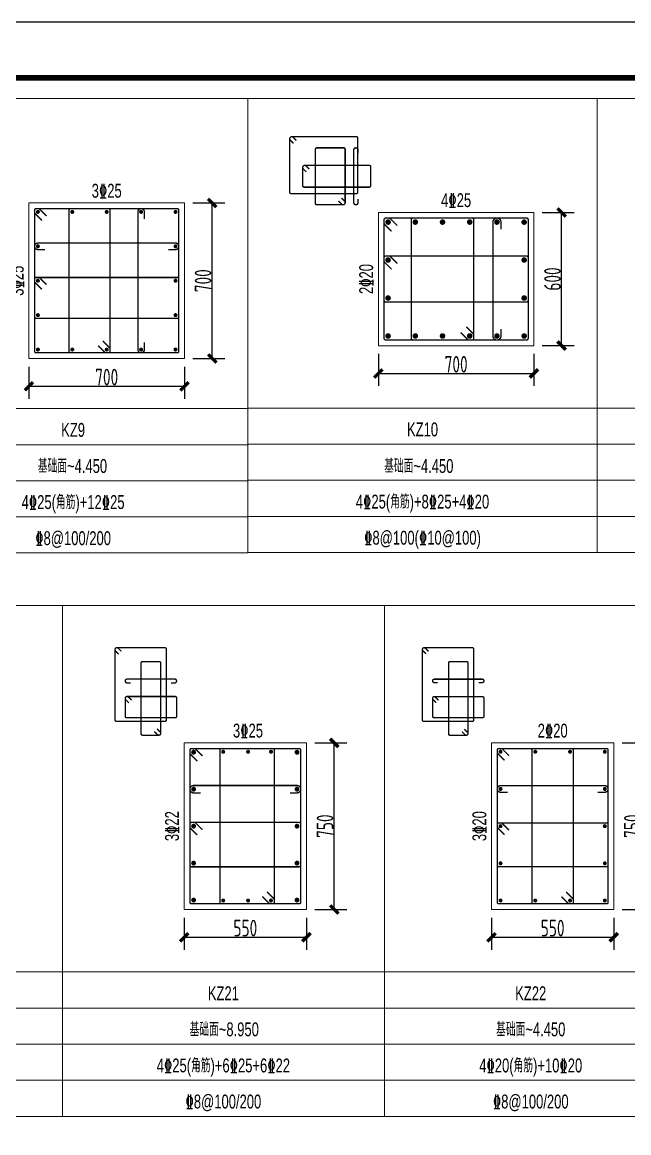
# Model space of a CAD drawing. Extents: x -695511 to 885008, y -751583 to -95266.
# Drawn here: x 300738 to 311659, y -256032 to -236036 of the extents above; entities that cross this region are included whole.
import ezdxf
from ezdxf.enums import TextEntityAlignment as Align

# ---------------------------------------------------------------- set-up
doc = ezdxf.new("R2010")
doc.units = 0
doc.header["$LTSCALE"] = 1000
doc.header["$MEASUREMENT"] = 0
doc.layers.add('PUB_TITLE', color=4, linetype='Continuous')
for name, color, linetype, lineweight in [('柱原位标注', 7, 'Continuous', 18), ('柱尺寸标注', 3, 'Continuous', 18), ('柱截面轮廓', 7, 'Continuous', 18), ('柱箍筋', 1, 'Continuous', 25), ('柱纵筋', 1, 'Continuous', 70), ('柱表文字', 7, 'Continuous', 18), ('柱表边线', 253, 'Continuous', 18)]:
    doc.layers.add(name, color=color, linetype=linetype, lineweight=lineweight)
doc.styles.add('样式 1', font='GS_TXT.shx', dxfattribs={"width": 0.7, "height": 375, "bigfont": 'yjkchn.shx'})
doc.styles.add('盈建科标注', font='yjkeng.shx', dxfattribs={"width": 0.7, "height": 300, "bigfont": 'yjkchn.shx'})
doc.dimstyles.new('盈建科结构', dxfattribs={"dimscale": 150, "dimtxt": 2.5, "dimasz": 1, "dimexe": 1.5, "dimexo": 1.5, "dimgap": 1, "dimtad": 1, "dimdec": 0, "dimzin": 0, "dimdsep": 46, "dimtxsty": '盈建科标注', "dimblk": 'ARCHTICK', "dimcen": 0.09, "dimclrt": 7, "dimadec": 0, "dimazin": 0, "dimtfac": 1, "dimtdec": 4, "dimtix": 1, "dimtmove": 2, "dimatfit": 3, "dimfxl": 1, "dimtolj": 1, "dimtzin": 0, "dimarcsym": 0})

# ---------------------------------------------------------------- blocks, each defined once
blk = doc.blocks.new('_ArchTick')
at = {"color": 0, "linetype": 'ByBlock', "const_width": 0.4}
blk.add_lwpolyline([(-0.5, -0.5), (0.5, 0.5)], dxfattribs=at)
blk = doc.blocks.new('*D308')
at = {"layer": 'Defpoints', "color": 0, "transparency": 16777216}
for p in [(300859, -242091), (303659, -242091), (303659, -242591)]:
    blk.add_point(p, dxfattribs=at)
at = {"layer": '柱尺寸标注', "color": 0, "lineweight": -2, "transparency": 16777216}
for p, q in [((300859, -242241), (300859, -242816)), ((303659, -242241), (303659, -242816)), ((300859, -242591), (303659, -242591))]:
    blk.add_line(p, q, dxfattribs=at)
at = {"layer": '柱尺寸标注', "color": 0, "linetype": 'ByBlock', "lineweight": -2, "transparency": 16777216, "xscale": 150, "yscale": 150, "zscale": 150, "rotation": 180}
blk.add_blockref('_ArchTick', (300859, -242591), dxfattribs=at)
at = {"layer": '柱尺寸标注', "color": 0, "linetype": 'ByBlock', "lineweight": -2, "transparency": 16777216, "xscale": 150, "yscale": 150, "zscale": 150}
blk.add_blockref('_ArchTick', (303659, -242591), dxfattribs=at)
at = {"layer": '柱尺寸标注', "color": 7, "lineweight": 18, "transparency": 16777216, "insert": (302259, -242426), "char_height": 300, "attachment_point": 5, "style": '盈建科标注'}
blk.add_mtext('\\A1;700', dxfattribs=at)
blk = doc.blocks.new('*D309')
at = {"layer": 'Defpoints', "color": 0, "transparency": 16777216}
for p in [(303659, -239291), (304159, -239291), (303659, -242091)]:
    blk.add_point(p, dxfattribs=at)
at = {"layer": '柱尺寸标注', "color": 0, "lineweight": -2, "transparency": 16777216}
for p, q in [((303809, -239291), (304384, -239291)), ((304159, -242091), (304159, -239291)), ((303809, -242091), (304384, -242091))]:
    blk.add_line(p, q, dxfattribs=at)
at = {"layer": '柱尺寸标注', "color": 0, "linetype": 'ByBlock', "lineweight": -2, "transparency": 16777216, "xscale": 150, "yscale": 150, "zscale": 150}
for p, rotation in [((304159, -239291), 90), ((304159, -242091), 270)]:
    blk.add_blockref('_ArchTick', p, dxfattribs=dict(at, rotation=rotation))
at = {"layer": '柱尺寸标注', "color": 7, "lineweight": 18, "transparency": 16777216, "insert": (303994, -240691), "char_height": 300, "attachment_point": 5, "rotation": 90, "style": '盈建科标注'}
blk.add_mtext('\\A1;700', dxfattribs=at)
blk = doc.blocks.new('*D310')
at = {"layer": 'Defpoints', "color": 0, "transparency": 16777216}
for p in [(307150, -241860), (309950, -241860), (309950, -242360)]:
    blk.add_point(p, dxfattribs=at)
at = {"layer": '柱尺寸标注', "color": 0, "lineweight": -2, "transparency": 16777216}
for p, q in [((307150, -242010), (307150, -242585)), ((309950, -242010), (309950, -242585)), ((307150, -242360), (309950, -242360))]:
    blk.add_line(p, q, dxfattribs=at)
at = {"layer": '柱尺寸标注', "color": 0, "linetype": 'ByBlock', "lineweight": -2, "transparency": 16777216, "xscale": 150, "yscale": 150, "zscale": 150, "rotation": 180}
blk.add_blockref('_ArchTick', (307150, -242360), dxfattribs=at)
at = {"layer": '柱尺寸标注', "color": 0, "linetype": 'ByBlock', "lineweight": -2, "transparency": 16777216, "xscale": 150, "yscale": 150, "zscale": 150}
blk.add_blockref('_ArchTick', (309950, -242360), dxfattribs=at)
at = {"layer": '柱尺寸标注', "color": 7, "lineweight": 18, "transparency": 16777216, "insert": (308550, -242195), "char_height": 300, "attachment_point": 5, "style": '盈建科标注'}
blk.add_mtext('\\A1;700', dxfattribs=at)
blk = doc.blocks.new('*D311')
at = {"layer": 'Defpoints', "color": 0, "transparency": 16777216}
for p in [(309950, -239460), (310450, -239460), (309950, -241860)]:
    blk.add_point(p, dxfattribs=at)
at = {"layer": '柱尺寸标注', "color": 0, "lineweight": -2, "transparency": 16777216}
for p, q in [((310100, -239460), (310675, -239460)), ((310450, -241860), (310450, -239460)), ((310100, -241860), (310675, -241860))]:
    blk.add_line(p, q, dxfattribs=at)
at = {"layer": '柱尺寸标注', "color": 0, "linetype": 'ByBlock', "lineweight": -2, "transparency": 16777216, "xscale": 150, "yscale": 150, "zscale": 150}
for p, rotation in [((310450, -239460), 90), ((310450, -241860), 270)]:
    blk.add_blockref('_ArchTick', p, dxfattribs=dict(at, rotation=rotation))
at = {"layer": '柱尺寸标注', "color": 7, "lineweight": 18, "transparency": 16777216, "insert": (310285, -240660), "char_height": 300, "attachment_point": 5, "rotation": 90, "style": '盈建科标注'}
blk.add_mtext('\\A1;600', dxfattribs=at)
blk = doc.blocks.new('*D324')
at = {"layer": 'Defpoints', "color": 0, "transparency": 16777216}
for p in [(303655, -252011), (305855, -252011), (305855, -252511)]:
    blk.add_point(p, dxfattribs=at)
at = {"layer": '柱尺寸标注', "color": 0, "lineweight": -2, "transparency": 16777216}
for p, q in [((303655, -252161), (303655, -252736)), ((305855, -252161), (305855, -252736)), ((303655, -252511), (305855, -252511))]:
    blk.add_line(p, q, dxfattribs=at)
at = {"layer": '柱尺寸标注', "color": 0, "linetype": 'ByBlock', "lineweight": -2, "transparency": 16777216, "xscale": 150, "yscale": 150, "zscale": 150, "rotation": 180}
blk.add_blockref('_ArchTick', (303655, -252511), dxfattribs=at)
at = {"layer": '柱尺寸标注', "color": 0, "linetype": 'ByBlock', "lineweight": -2, "transparency": 16777216, "xscale": 150, "yscale": 150, "zscale": 150}
blk.add_blockref('_ArchTick', (305855, -252511), dxfattribs=at)
at = {"layer": '柱尺寸标注', "color": 7, "lineweight": 18, "transparency": 16777216, "insert": (304755, -252346), "char_height": 300, "attachment_point": 5, "style": '盈建科标注'}
blk.add_mtext('\\A1;550', dxfattribs=at)
blk = doc.blocks.new('*D325')
at = {"layer": 'Defpoints', "color": 0, "transparency": 16777216}
for p in [(305855, -249011), (306355, -249011), (305855, -252011)]:
    blk.add_point(p, dxfattribs=at)
at = {"layer": '柱尺寸标注', "color": 0, "lineweight": -2, "transparency": 16777216}
for p, q in [((306005, -249011), (306580, -249011)), ((306355, -252011), (306355, -249011)), ((306005, -252011), (306580, -252011))]:
    blk.add_line(p, q, dxfattribs=at)
at = {"layer": '柱尺寸标注', "color": 0, "linetype": 'ByBlock', "lineweight": -2, "transparency": 16777216, "xscale": 150, "yscale": 150, "zscale": 150}
for p, rotation in [((306355, -249011), 90), ((306355, -252011), 270)]:
    blk.add_blockref('_ArchTick', p, dxfattribs=dict(at, rotation=rotation))
at = {"layer": '柱尺寸标注', "color": 7, "lineweight": 18, "transparency": 16777216, "insert": (306190, -250511), "char_height": 300, "attachment_point": 5, "rotation": 90, "style": '盈建科标注'}
blk.add_mtext('\\A1;750', dxfattribs=at)
blk = doc.blocks.new('*D326')
at = {"layer": 'Defpoints', "color": 0, "transparency": 16777216}
for p in [(309188, -252011), (311388, -252011), (311388, -252511)]:
    blk.add_point(p, dxfattribs=at)
at = {"layer": '柱尺寸标注', "color": 0, "lineweight": -2, "transparency": 16777216}
for p, q in [((309188, -252161), (309188, -252736)), ((311388, -252161), (311388, -252736)), ((309188, -252511), (311388, -252511))]:
    blk.add_line(p, q, dxfattribs=at)
at = {"layer": '柱尺寸标注', "color": 0, "linetype": 'ByBlock', "lineweight": -2, "transparency": 16777216, "xscale": 150, "yscale": 150, "zscale": 150, "rotation": 180}
blk.add_blockref('_ArchTick', (309188, -252511), dxfattribs=at)
at = {"layer": '柱尺寸标注', "color": 0, "linetype": 'ByBlock', "lineweight": -2, "transparency": 16777216, "xscale": 150, "yscale": 150, "zscale": 150}
blk.add_blockref('_ArchTick', (311388, -252511), dxfattribs=at)
at = {"layer": '柱尺寸标注', "color": 7, "lineweight": 18, "transparency": 16777216, "insert": (310288, -252346), "char_height": 300, "attachment_point": 5, "style": '盈建科标注'}
blk.add_mtext('\\A1;550', dxfattribs=at)
blk = doc.blocks.new('*D327')
at = {"layer": 'Defpoints', "color": 0, "transparency": 16777216}
for p in [(311388, -249011), (311888, -249011), (311388, -252011)]:
    blk.add_point(p, dxfattribs=at)
at = {"layer": '柱尺寸标注', "color": 0, "lineweight": -2, "transparency": 16777216}
for p, q in [((311538, -249011), (312113, -249011)), ((311888, -252011), (311888, -249011)), ((311538, -252011), (312113, -252011))]:
    blk.add_line(p, q, dxfattribs=at)
at = {"layer": '柱尺寸标注', "color": 0, "linetype": 'ByBlock', "lineweight": -2, "transparency": 16777216, "xscale": 150, "yscale": 150, "zscale": 150}
for p, rotation in [((311888, -249011), 90), ((311888, -252011), 270)]:
    blk.add_blockref('_ArchTick', p, dxfattribs=dict(at, rotation=rotation))
at = {"layer": '柱尺寸标注', "color": 7, "lineweight": 18, "transparency": 16777216, "insert": (311723, -250511), "char_height": 300, "attachment_point": 5, "rotation": 90, "style": '盈建科标注'}
blk.add_mtext('\\A1;750', dxfattribs=at)

msp = doc.modelspace()

# ---------------------------------------------------------------- linework, layer by layer
at = {"layer": 'PUB_TITLE'}
msp.add_lwpolyline([(245737.5, -295436.5), (329837.5, -295436.5), (329837.5, -236036.5), (245737.5, -236036.5)], close=True, dxfattribs=at)
at = {"layer": 'PUB_TITLE', "const_width": 100}
msp.add_lwpolyline([(248237.5, -294436.5), (328837.5, -294436.5), (328837.5, -237036.5), (248237.5, -237036.5)], close=True, dxfattribs=at)
at = {"layer": '柱截面轮廓', "lineweight": 18}
for points in [[(303659.3, -239290.8), (300859.3, -239290.8), (300859.3, -242090.8), (303659.3, -242090.8)], [(309950.2, -239460.4), (307150.2, -239460.4), (307150.2, -241860.4), (309950.2, -241860.4)], [(305854.8, -249010.8), (303654.8, -249010.8), (303654.8, -252010.8), (305854.8, -252010.8)], [(311388.4, -249010.8), (309188.4, -249010.8), (309188.4, -252010.8), (311388.4, -252010.8)]]:
    msp.add_lwpolyline(points, close=True, dxfattribs=at)
at = {"layer": '柱箍筋', "lineweight": 25, "const_width": 25}
for points in [[(305675, -238165.4), (305618.4, -238108.9, 0.6681786), (305554.4, -238135.4), (305554.4, -239097.9, 0.4142136), (305579.4, -239122.9), (306754.4, -239122.9, 0.4142136), (306779.4, -239097.9), (306779.4, -238122.9, 0.4142136), (306754.4, -238097.9), (305591.9, -238097.9, 0.6681786), (305565.4, -238161.9), (305622, -238218.5)], [(306432.2, -239255.3), (306488.7, -239311.9, 0.6681786), (306552.7, -239285.4), (306552.7, -238322.9, 0.4142136), (306527.7, -238297.9), (306042.7, -238297.9, 0.4142136), (306017.7, -238322.9), (306017.7, -239297.9, 0.4142136), (306042.7, -239322.9), (306515.2, -239322.9, 0.6681786), (306541.8, -239258.9), (306485.2, -239202.3)], [(306782.7, -239221.4), (306782.7, -239285.4, -1), (306707.7, -239285.4), (306707.7, -238335.4, -1), (306782.7, -238335.4), (306782.7, -238399.4)], [(305855.3, -238735.1), (305798.7, -238678.6, -0.6681786), (305825.2, -238614.5), (306987.7, -238614.5, -0.4142136), (307012.7, -238639.5), (307012.7, -238981.2, -0.4142136), (306987.7, -239006.2), (305812.7, -239006.2, -0.4142136), (305787.7, -238981.2), (305787.7, -238652, -0.6681786), (305851.8, -238625.5), (305908.3, -238682.1)], [(301174.8, -239523.6), (301051.9, -239400.7, 0.1989124), (301034.2, -239393.3), (300986.8, -239393.3, 0.4142136), (300961.8, -239418.3), (300961.8, -241963.3, 0.4142136), (300986.8, -241988.3), (303531.8, -241988.3, 0.4142136), (303556.8, -241963.3), (303556.8, -239418.3, 0.4142136), (303531.8, -239393.3), (300986.8, -239393.3, 0.4142136), (300961.8, -239418.3), (300961.8, -239465.7, 0.1989124), (300969.2, -239483.4), (301092.1, -239606.3)], [(302104.8, -241858.1), (302227.8, -241981, 0.1989124), (302245.5, -241988.3), (302292.8, -241988.3, 0.4142136), (302317.8, -241963.3), (302317.8, -239418.3, 0.4142136), (302292.8, -239393.3), (301606.3, -239393.3, 0.4142136), (301581.3, -239418.3), (301581.3, -241963.3, 0.4142136), (301606.3, -241988.3), (302292.8, -241988.3, 0.4142136), (302317.8, -241963.3), (302317.8, -241916, 0.1989124), (302310.5, -241898.3), (302187.6, -241775.3)], [(302937.3, -241801.8), (302937.3, -241929.8, -1), (302820.3, -241929.8), (302820.3, -239451.8, -1), (302937.3, -239451.8), (302937.3, -239579.8)], [(307489.6, -239697.2), (307364.4, -239572, 0.1989124), (307342.3, -239562.9), (307284, -239562.9, 0.4142136), (307252.7, -239594.1), (307252.7, -241726.6, 0.4142136), (307284, -241757.9), (309816.5, -241757.9, 0.4142136), (309847.7, -241726.6), (309847.7, -239594.1, 0.4142136), (309816.5, -239562.9), (307284, -239562.9, 0.4142136), (307252.7, -239594.1), (307252.7, -239652.5, 0.1989124), (307261.9, -239674.6), (307387.1, -239799.8)], [(308630.8, -241623.5), (308756.1, -241748.7, 0.1989124), (308778.2, -241757.9), (308836.5, -241757.9, 0.4142136), (308867.7, -241726.6), (308867.7, -239594.1, 0.4142136), (308836.5, -239562.9), (307774, -239562.9, 0.4142136), (307742.7, -239594.1), (307742.7, -241726.6, 0.4142136), (307774, -241757.9), (308836.5, -241757.9, 0.4142136), (308867.7, -241726.6), (308867.7, -241668.3, 0.1989124), (308858.6, -241646.2), (308733.4, -241521)], [(309357.7, -241557.4), (309357.7, -241685.4, -1), (309212.7, -241685.4), (309212.7, -239635.4, -1), (309357.7, -239635.4), (309357.7, -239763.4)], [(301148.3, -240129.8), (301020.3, -240129.8, -1), (301020.3, -240012.8), (303498.3, -240012.8, -1), (303498.3, -240129.8), (303370.3, -240129.8)], [(307387.1, -240483.1), (307261.9, -240357.9, -0.1989124), (307252.7, -240335.8), (307252.7, -240277.5, -0.4142136), (307284, -240246.2), (309816.5, -240246.2, -0.4142136), (309847.7, -240277.5), (309847.7, -241043.3, -0.4142136), (309816.5, -241074.5), (307284, -241074.5, -0.4142136), (307252.7, -241043.3), (307252.7, -240277.5, -0.4142136), (307284, -240246.2), (307342.3, -240246.2, -0.1989124), (307364.4, -240255.4), (307489.6, -240380.6)], [(301092.1, -240845.3), (300969.2, -240722.4, -0.1989124), (300961.8, -240704.7), (300961.8, -240657.3, -0.4142136), (300986.8, -240632.3), (303531.8, -240632.3, -0.4142136), (303556.8, -240657.3), (303556.8, -241343.8, -0.4142136), (303531.8, -241368.8), (300986.8, -241368.8, -0.4142136), (300961.8, -241343.8), (300961.8, -240657.3, -0.4142136), (300986.8, -240632.3), (301034.2, -240632.3, -0.1989124), (301051.9, -240639.7), (301174.8, -240762.6)], [(302524.4, -247365), (302467.9, -247308.4, 0.6681786), (302409, -247332.8), (302409, -248598.3, 0.4142136), (302434, -248623.3), (303309, -248623.3, 0.4142136), (303334, -248598.3), (303334, -247323.3, 0.4142136), (303309, -247298.3), (302443.5, -247298.3, 0.6681786), (302419.1, -247357.2), (302475.6, -247413.8)], [(308051.2, -247363.8), (307994.7, -247307.3, 0.6681786), (307942.6, -247328.8), (307942.6, -248598.3, 0.4142136), (307967.6, -248623.3), (308842.6, -248623.3, 0.4142136), (308867.6, -248598.3), (308867.6, -247323.3, 0.4142136), (308842.6, -247298.3), (307973.1, -247298.3, 0.6681786), (307951.5, -247350.4), (308008.1, -247407)], [(303116.5, -248806.7), (303173.1, -248863.2, 0.6681786), (303232, -248838.8), (303232, -247573.3, 0.4142136), (303207, -247548.3), (302902.6, -247548.3, 0.4142136), (302877.6, -247573.3), (302877.6, -248848.3, 0.4142136), (302902.6, -248873.3), (303197.5, -248873.3, 0.6681786), (303221.9, -248814.4), (303165.3, -248757.9)], [(308654.3, -248807.8), (308710.9, -248864.4, 0.6681786), (308762.9, -248842.8), (308762.9, -247573.3, 0.4142136), (308737.9, -247548.3), (308438.9, -247548.3, 0.4142136), (308413.9, -247573.3), (308413.9, -248848.3, 0.4142136), (308438.9, -248873.3), (308732.4, -248873.3, 0.6681786), (308754, -248821.3), (308697.4, -248764.7)], [(302690.8, -247931.3), (302626.8, -247931.3, -1), (302626.8, -247862.3), (303482.8, -247862.3, -1), (303482.8, -247931.3), (303418.8, -247931.3)], [(308220.4, -247925.3), (308156.4, -247925.3, -1), (308156.4, -247864.3), (309020.4, -247864.3, -1), (309020.4, -247925.3), (308956.4, -247925.3)], [(302659, -248291.8), (302602.4, -248235.2, -0.6681786), (302626.8, -248176.3), (303492.3, -248176.3, -0.4142136), (303517.3, -248201.3), (303517.3, -248534.3, -0.4142136), (303492.3, -248559.3), (302617.3, -248559.3, -0.4142136), (302592.3, -248534.3), (302592.3, -248210.8, -0.6681786), (302651.2, -248186.4), (302707.8, -248243)], [(308191.4, -248289), (308134.9, -248232.4, -0.6681786), (308156.4, -248180.3), (309025.9, -248180.3, -0.4142136), (309050.9, -248205.3), (309050.9, -248532.3, -0.4142136), (309025.9, -248557.3), (308150.9, -248557.3, -0.4142136), (308125.9, -248532.3), (308125.9, -248210.8, -0.6681786), (308178, -248189.3), (308234.6, -248245.8)], [(303984, -249245.9), (303859.6, -249121.6, 0.1989124), (303839.6, -249113.3), (303785.5, -249113.3, 0.4142136), (303757.3, -249141.6), (303757.3, -251880.1, 0.4142136), (303785.5, -251908.3), (305724, -251908.3, 0.4142136), (305752.3, -251880.1), (305752.3, -249141.6, 0.4142136), (305724, -249113.3), (303785.5, -249113.3, 0.4142136), (303757.3, -249141.6), (303757.3, -249195.7, 0.1989124), (303765.6, -249215.7), (303889.9, -249340)], [(305062.8, -251778.1), (305185.7, -251901, 0.1989124), (305203.4, -251908.3), (305250.8, -251908.3, 0.4142136), (305275.8, -251883.3), (305275.8, -249138.3, 0.4142136), (305250.8, -249113.3), (304322.8, -249113.3, 0.4142136), (304297.8, -249138.3), (304297.8, -251883.3, 0.4142136), (304322.8, -251908.3), (305250.8, -251908.3, 0.4142136), (305275.8, -251883.3), (305275.8, -251836, 0.1989124), (305268.5, -251818.3), (305145.5, -251695.3)], [(309503.9, -249243.6), (309381, -249120.7, 0.1989124), (309363.3, -249113.3), (309315.9, -249113.3, 0.4142136), (309290.9, -249138.3), (309290.9, -251883.3, 0.4142136), (309315.9, -251908.3), (311260.9, -251908.3, 0.4142136), (311285.9, -251883.3), (311285.9, -249138.3, 0.4142136), (311260.9, -249113.3), (309315.9, -249113.3, 0.4142136), (309290.9, -249138.3), (309290.9, -249185.7, 0.1989124), (309298.3, -249203.4), (309421.2, -249326.3)], [(310446.9, -251778.1), (310569.9, -251901, 0.1989124), (310587.6, -251908.3), (310634.9, -251908.3, 0.4142136), (310659.9, -251883.3), (310659.9, -249138.3, 0.4142136), (310634.9, -249113.3), (309941.9, -249113.3, 0.4142136), (309916.9, -249138.3), (309916.9, -251883.3, 0.4142136), (309941.9, -251908.3), (310634.9, -251908.3, 0.4142136), (310659.9, -251883.3), (310659.9, -251836, 0.1989124), (310652.6, -251818.3), (310529.7, -251695.3)], [(303951.8, -249911.8), (303823.8, -249911.8, -1), (303823.8, -249778.8), (305685.8, -249778.8, -1), (305685.8, -249911.8), (305557.8, -249911.8)], [(309477.4, -249899.8), (309349.4, -249899.8, -1), (309349.4, -249782.8), (311227.4, -249782.8, -1), (311227.4, -249899.8), (311099.4, -249899.8)], [(303889.9, -250671), (303765.6, -250546.7, -0.1989124), (303757.3, -250526.7), (303757.3, -250472.6, -0.4142136), (303785.5, -250444.3), (305724, -250444.3, -0.4142136), (305752.3, -250472.6), (305752.3, -251214.6, -0.4142136), (305724, -251242.8), (303785.5, -251242.8, -0.4142136), (303757.3, -251214.6), (303757.3, -250472.6, -0.4142136), (303785.5, -250444.3), (303839.6, -250444.3, -0.1989124), (303859.6, -250452.6), (303984, -250576.9)], [(309421.2, -250665.3), (309298.3, -250542.4, -0.1989124), (309290.9, -250524.7), (309290.9, -250477.3, -0.4142136), (309315.9, -250452.3), (311260.9, -250452.3, -0.4142136), (311285.9, -250477.3), (311285.9, -251213.8, -0.4142136), (311260.9, -251238.8), (309315.9, -251238.8, -0.4142136), (309290.9, -251213.8), (309290.9, -250477.3, -0.4142136), (309315.9, -250452.3), (309363.3, -250452.3, -0.1989124), (309381, -250459.7), (309503.9, -250582.6)]]:
    msp.add_lwpolyline(points, format="xyb", dxfattribs=at)
at = {"layer": '柱纵筋', "lineweight": 70}
for points, const_width in [([(301038.3, -239451.8, 1), (301002.3, -239451.8, 1)], 36), ([(301657.8, -239451.8, 1), (301621.8, -239451.8, 1)], 36), ([(302277.3, -239451.8, 1), (302241.3, -239451.8, 1)], 36), ([(302896.8, -239451.8, 1), (302860.8, -239451.8, 1)], 36), ([(303516.3, -239451.8, 1), (303480.3, -239451.8, 1)], 36), ([(307350.2, -239635.4, 1), (307300.2, -239635.4, 1)], 50), ([(307840.2, -239635.4, 1), (307790.2, -239635.4, 1)], 50), ([(308330.2, -239635.4, 1), (308280.2, -239635.4, 1)], 50), ([(308820.2, -239635.4, 1), (308770.2, -239635.4, 1)], 50), ([(309310.2, -239635.4, 1), (309260.2, -239635.4, 1)], 50), ([(309800.2, -239635.4, 1), (309750.2, -239635.4, 1)], 50), ([(301038.3, -240071.3, 1), (301002.3, -240071.3, 1)], 36), ([(303516.3, -240071.3, 1), (303480.3, -240071.3, 1)], 36), ([(301038.3, -240690.8, 1), (301002.3, -240690.8, 1)], 36), ([(303516.3, -240690.8, 1), (303480.3, -240690.8, 1)], 36), ([(301038.3, -241310.3, 1), (301002.3, -241310.3, 1)], 36), ([(303516.3, -241310.3, 1), (303480.3, -241310.3, 1)], 36), ([(307350.2, -241685.4, 1), (307300.2, -241685.4, 1)], 50), ([(307840.2, -241685.4, 1), (307790.2, -241685.4, 1)], 50), ([(308330.2, -241685.4, 1), (308280.2, -241685.4, 1)], 50), ([(308820.2, -241685.4, 1), (308770.2, -241685.4, 1)], 50), ([(309310.2, -241685.4, 1), (309260.2, -241685.4, 1)], 50), ([(309800.2, -241685.4, 1), (309750.2, -241685.4, 1)], 50), ([(301038.3, -241929.8, 1), (301002.3, -241929.8, 1)], 36), ([(301657.8, -241929.8, 1), (301621.8, -241929.8, 1)], 36), ([(302277.3, -241929.8, 1), (302241.3, -241929.8, 1)], 36), ([(302896.8, -241929.8, 1), (302860.8, -241929.8, 1)], 36), ([(303516.3, -241929.8, 1), (303480.3, -241929.8, 1)], 36), ([(303845.8, -249179.8, 1), (303801.8, -249179.8, 1)], 44), ([(304374.3, -249171.8, 1), (304338.3, -249171.8, 1)], 36), ([(304822.3, -249171.8, 1), (304786.3, -249171.8, 1)], 36), ([(305235.3, -249171.8, 1), (305199.3, -249171.8, 1)], 36), ([(305707.8, -249179.8, 1), (305663.8, -249179.8, 1)], 44), ([(309367.4, -249171.8, 1), (309331.4, -249171.8, 1)], 36), ([(309993.4, -249171.8, 1), (309957.4, -249171.8, 1)], 36), ([(310619.4, -249171.8, 1), (310583.4, -249171.8, 1)], 36), ([(311245.4, -249171.8, 1), (311209.4, -249171.8, 1)], 36), ([(303845.8, -249845.3, 1), (303801.8, -249845.3, 1)], 44), ([(305707.8, -249845.3, 1), (305663.8, -249845.3, 1)], 44), ([(309367.4, -249841.3, 1), (309331.4, -249841.3, 1)], 36), ([(311245.4, -249841.3, 1), (311209.4, -249841.3, 1)], 36), ([(303845.8, -250510.8, 1), (303801.8, -250510.8, 1)], 44), ([(305707.8, -250510.8, 1), (305663.8, -250510.8, 1)], 44), ([(309367.4, -250510.8, 1), (309331.4, -250510.8, 1)], 36), ([(311245.4, -250510.8, 1), (311209.4, -250510.8, 1)], 36), ([(303845.8, -251176.3, 1), (303801.8, -251176.3, 1)], 44), ([(305707.8, -251176.3, 1), (305663.8, -251176.3, 1)], 44), ([(309367.4, -251180.3, 1), (309331.4, -251180.3, 1)], 36), ([(311245.4, -251180.3, 1), (311209.4, -251180.3, 1)], 36), ([(303845.8, -251841.8, 1), (303801.8, -251841.8, 1)], 44), ([(304374.3, -251849.8, 1), (304338.3, -251849.8, 1)], 36), ([(304822.3, -251849.8, 1), (304786.3, -251849.8, 1)], 36), ([(305235.3, -251849.8, 1), (305199.3, -251849.8, 1)], 36), ([(305707.8, -251841.8, 1), (305663.8, -251841.8, 1)], 44), ([(309367.4, -251849.8, 1), (309331.4, -251849.8, 1)], 36), ([(309993.4, -251849.8, 1), (309957.4, -251849.8, 1)], 36), ([(310619.4, -251849.8, 1), (310583.4, -251849.8, 1)], 36), ([(311245.4, -251849.8, 1), (311209.4, -251849.8, 1)], 36)]:
    msp.add_lwpolyline(points, format="xyb", close=True, dxfattribs=dict(at, const_width=const_width))
at = {"layer": '柱纵筋', "lineweight": 35, "const_width": 50}
for points in [[(307350.2, -240318.7, 1), (307300.2, -240318.7, 1)], [(309800.2, -240318.7, 1), (309750.2, -240318.7, 1)], [(307350.2, -241002, 1), (307300.2, -241002, 1)], [(309800.2, -241002, 1), (309750.2, -241002, 1)]]:
    msp.add_lwpolyline(points, format="xyb", close=True, dxfattribs=at)
at = {"layer": '柱表边线', "lineweight": 18}
for p, q in [((298508.9, -237412.8), (304799.8, -237412.8)), ((304799.8, -237412.8), (304799.8, -242992.8)), ((304799.8, -237412.8), (304799.8, -242992.8)), ((304799.8, -237412.8), (304799.8, -242984.4)), ((304799.8, -237412.8), (304799.8, -242984.4)), ((304799.8, -237412.8), (311090.7, -237412.8)), ((311090.7, -237412.8), (311090.7, -242984.4)), ((311090.7, -237412.8), (311090.7, -242984.4)), ((311090.7, -237412.8), (311090.7, -242984.4)), ((311090.7, -237412.8), (311090.7, -242984.4)), ((311090.7, -237412.8), (317381.6, -237412.8)), ((298508.9, -242992.8), (304799.8, -242992.8)), ((304799.8, -242984.4), (304799.8, -243634.4)), ((304799.8, -242984.4), (311090.7, -242984.4)), ((304799.8, -242984.4), (304799.8, -243634.4)), ((304799.8, -242992.8), (304799.8, -243642.8)), ((304799.8, -242992.8), (304799.8, -243642.8)), ((311090.7, -242984.4), (311090.7, -243634.4)), ((311090.7, -242984.4), (311090.7, -243634.4)), ((311090.7, -242984.4), (311090.7, -243634.4)), ((311090.7, -242984.4), (317381.6, -242984.4)), ((311090.7, -242984.4), (311090.7, -243634.4)), ((298508.9, -243642.8), (304799.8, -243642.8)), ((304799.8, -243634.4), (304799.8, -244284.4)), ((304799.8, -243634.4), (311090.7, -243634.4)), ((304799.8, -243634.4), (304799.8, -244284.4)), ((304799.8, -243642.8), (304799.8, -244292.8)), ((304799.8, -243642.8), (304799.8, -244292.8)), ((311090.7, -243634.4), (311090.7, -244284.4)), ((311090.7, -243634.4), (311090.7, -244284.4)), ((311090.7, -243634.4), (311090.7, -244284.4)), ((311090.7, -243634.4), (317381.6, -243634.4)), ((311090.7, -243634.4), (311090.7, -244284.4)), ((298508.9, -244292.8), (304799.8, -244292.8)), ((304799.8, -244284.4), (304799.8, -244934.4)), ((304799.8, -244284.4), (311090.7, -244284.4)), ((304799.8, -244284.4), (304799.8, -244934.4)), ((304799.8, -244292.8), (304799.8, -244942.8)), ((304799.8, -244292.8), (304799.8, -244942.8)), ((311090.7, -244284.4), (311090.7, -244934.4)), ((311090.7, -244284.4), (311090.7, -244934.4)), ((311090.7, -244284.4), (311090.7, -244934.4)), ((311090.7, -244284.4), (317381.6, -244284.4)), ((311090.7, -244284.4), (311090.7, -244934.4)), ((304799.8, -244934.4), (304799.8, -245584.4)), ((304799.8, -244934.4), (311090.7, -244934.4)), ((304799.8, -244934.4), (304799.8, -245584.4)), ((311090.7, -244934.4), (311090.7, -245584.4)), ((311090.7, -244934.4), (311090.7, -245584.4)), ((311090.7, -244934.4), (311090.7, -245584.4)), ((311090.7, -244934.4), (317381.6, -244934.4)), ((311090.7, -244934.4), (311090.7, -245584.4)), ((298508.9, -244942.8), (304799.8, -244942.8)), ((304799.8, -244942.8), (304799.8, -245592.8)), ((304799.8, -244942.8), (304799.8, -245592.8)), ((298508.9, -245592.8), (304799.8, -245592.8)), ((304799.8, -245584.4), (311090.7, -245584.4)), ((311090.7, -245584.4), (317381.6, -245584.4)), ((295325.2, -246535.8), (301461.6, -246535.8)), ((301461.6, -246535.8), (301461.6, -253135.8)), ((301461.6, -246535.8), (301461.6, -253135.8)), ((301461.6, -246535.8), (301461.6, -253135.8)), ((301461.6, -246535.8), (301461.6, -253135.8)), ((301461.6, -246535.8), (307258, -246535.8)), ((301987.1, -246535.8), (307258, -246535.8)), ((307258, -246535.8), (307258, -253135.8)), ((307258, -246535.8), (307258, -253135.8)), ((307258, -246535.8), (307258, -253135.8)), ((307258, -246535.8), (312528.9, -246535.8)), ((295325.2, -253135.8), (301461.6, -253135.8)), ((301461.6, -253135.8), (301461.6, -253785.8)), ((301461.6, -253135.8), (301461.6, -253785.8)), ((301461.6, -253135.8), (301461.6, -253785.8)), ((301461.6, -253135.8), (307258, -253135.8)), ((301461.6, -253135.8), (301461.6, -253785.8)), ((307258, -253135.8), (307258, -253785.8)), ((307258, -253135.8), (307258, -253785.8)), ((307258, -253135.8), (312528.9, -253135.8)), ((307258, -253135.8), (307258, -253785.8)), ((295325.2, -253785.8), (301461.6, -253785.8)), ((301461.6, -253785.8), (301461.6, -254435.8)), ((301461.6, -253785.8), (301461.6, -254435.8)), ((301461.6, -253785.8), (301461.6, -254435.8)), ((301461.6, -253785.8), (307258, -253785.8)), ((301461.6, -253785.8), (301461.6, -254435.8)), ((307258, -253785.8), (307258, -254435.8)), ((307258, -253785.8), (307258, -254435.8)), ((307258, -253785.8), (312528.9, -253785.8)), ((307258, -253785.8), (307258, -254435.8)), ((295325.2, -254435.8), (301461.6, -254435.8)), ((301461.6, -254435.8), (301461.6, -255085.8)), ((301461.6, -254435.8), (301461.6, -255085.8)), ((301461.6, -254435.8), (301461.6, -255085.8)), ((301461.6, -254435.8), (307258, -254435.8)), ((301461.6, -254435.8), (301461.6, -255085.8)), ((307258, -254435.8), (307258, -255085.8)), ((307258, -254435.8), (307258, -255085.8)), ((307258, -254435.8), (312528.9, -254435.8)), ((307258, -254435.8), (307258, -255085.8)), ((295325.2, -255085.8), (301461.6, -255085.8)), ((301461.6, -255085.8), (301461.6, -255735.8)), ((301461.6, -255085.8), (301461.6, -255735.8)), ((301461.6, -255085.8), (301461.6, -255735.8)), ((301461.6, -255085.8), (307258, -255085.8)), ((301461.6, -255085.8), (301461.6, -255735.8)), ((307258, -255085.8), (307258, -255735.8)), ((307258, -255085.8), (307258, -255735.8)), ((307258, -255085.8), (312528.9, -255085.8)), ((307258, -255085.8), (307258, -255735.8)), ((295325.2, -255735.8), (301461.6, -255735.8)), ((295767.1, -255735.8), (301512.5, -255735.8)), ((301461.6, -255735.8), (307258, -255735.8)), ((301512.5, -255735.8), (307258, -255735.8)), ((307258, -255735.8), (312528.9, -255735.8))]:
    msp.add_line(p, q, dxfattribs=at)

# ---------------------------------------------------------------- texts
at = {"layer": '柱原位标注', "style": '样式 1', "width": 0.7}
for s, p in [('3%%13225', (302259.3, -239270.8)), ('4%%13225', (308550.2, -239440.4)), ('3%%13225', (304802.8, -248990.8)), ('2%%13220', (310288.4, -248990.8))]:
    msp.add_text(s, height=250, dxfattribs=at).set_placement(p, align=Align.BOTTOM_CENTER)
for s, p in [('3%%13225', (300839.3, -240690.8)), ('2%%13220', (307130.2, -240660.4)), ('3%%13222', (303634.8, -250510.8)), ('3%%13220', (309168.4, -250510.8))]:
    msp.add_text(s, height=250, rotation=90, dxfattribs=at).set_placement(p, align=Align.BOTTOM_CENTER)
at = {"layer": '柱表文字', "style": '样式 1', "width": 0.7}
for s, p in [('KZ9', (301654.3, -243376.3)), ('KZ10', (307945.2, -243367.9)), ('基础面~4.450', (301643.2, -244026.3)), ('基础面~4.450', (307878.2, -244026.3)), ('4%%13225(角筋)+12%%13225', (301654.3, -244676.3)), ('4%%13225(角筋)+8%%13225+4%%13220', (307945.2, -244667.9)), ('%%1328@100/200', (301654.3, -245326.3)), ('%%1328@100(%%13210@100)', (307945.2, -245317.9)), ('KZ21', (304359.8, -253519.3)), ('KZ22', (309893.4, -253519.3)), ('基础面~8.950', (304375.6, -254169.3)), ('基础面~4.450', (309893.4, -254169.3)), ('4%%13225(角筋)+6%%13225+6%%13222', (304359.8, -254819.3)), ('4%%13220(角筋)+10%%13220', (309893.4, -254819.3)), ('%%1328@100/200', (304359.8, -255469.3)), ('%%1328@100/200', (309893.4, -255469.3))]:
    msp.add_text(s, height=250, dxfattribs=at).set_placement(p, align=Align.MIDDLE_CENTER)

# ---------------------------------------------------------------- dimensions: what is measured, and where the dimension line sits
at = {"layer": '柱尺寸标注', "lineweight": 18}
for p1, p2, picture, middle in [((303659.3, -242090.8), (303659.3, -239290.8), '*D309', (303994.3, -240690.8)), ((309950.2, -241860.4), (309950.2, -239460.4), '*D311', (310285.2, -240660.4)), ((307150.2, -241860.4), (309950.2, -241860.4), '*D310', (308550.2, -242195.4)), ((300859.3, -242090.8), (303659.3, -242090.8), '*D308', (302259.3, -242425.8)), ((305854.8, -252010.8), (305854.8, -249010.8), '*D325', (306189.8, -250510.8)), ((311388.4, -252010.8), (311388.4, -249010.8), '*D327', (311723.4, -250510.8)), ((303654.8, -252010.8), (305854.8, -252010.8), '*D324', (304754.8, -252345.8)), ((309188.4, -252010.8), (311388.4, -252010.8), '*D326', (310288.4, -252345.8))]:
    dim = msp.add_aligned_dim(p1=p1, p2=p2, distance=-500, dimstyle='盈建科结构', override={"dimexo": 1, "dimgap": 0.1, "dimlfac": 0.25, "dimrnd": 5}, dxfattribs=at)
    dim.commit()
    dim.dimension.update_dxf_attribs({"geometry": picture, "text_midpoint": middle})

doc.saveas('drawing.dxf')
